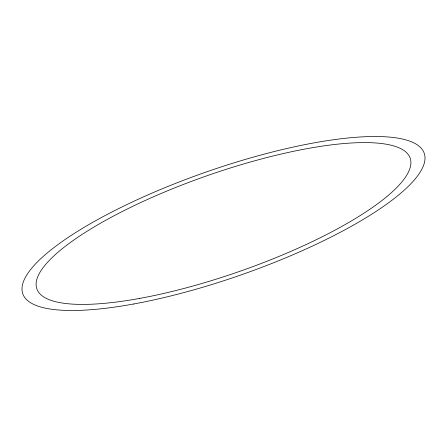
<?xml version="1.0" encoding="UTF-8"?>
<svg xmlns="http://www.w3.org/2000/svg" width="447" height="447" viewBox="0 0 447 447"><rect width="100%" height="100%" fill="white"/><g stroke="black" fill="none" stroke-linecap="round" stroke-linejoin="round"><path stroke-width="0.67" d="M133.312 304.055A212.655 54.322 -19.3 0 0 424.65 154.768A212.655 54.322 -19.3 0 0 112.538 211.682A212.655 54.322 -19.3 0 0 133.312 304.055M139.62 298.417A197.775 50.522 -19.3 0 0 410.569 159.579A197.775 50.522 -19.3 0 0 120.304 212.509A197.775 50.522 -19.3 0 0 139.62 298.417"/></g></svg>
